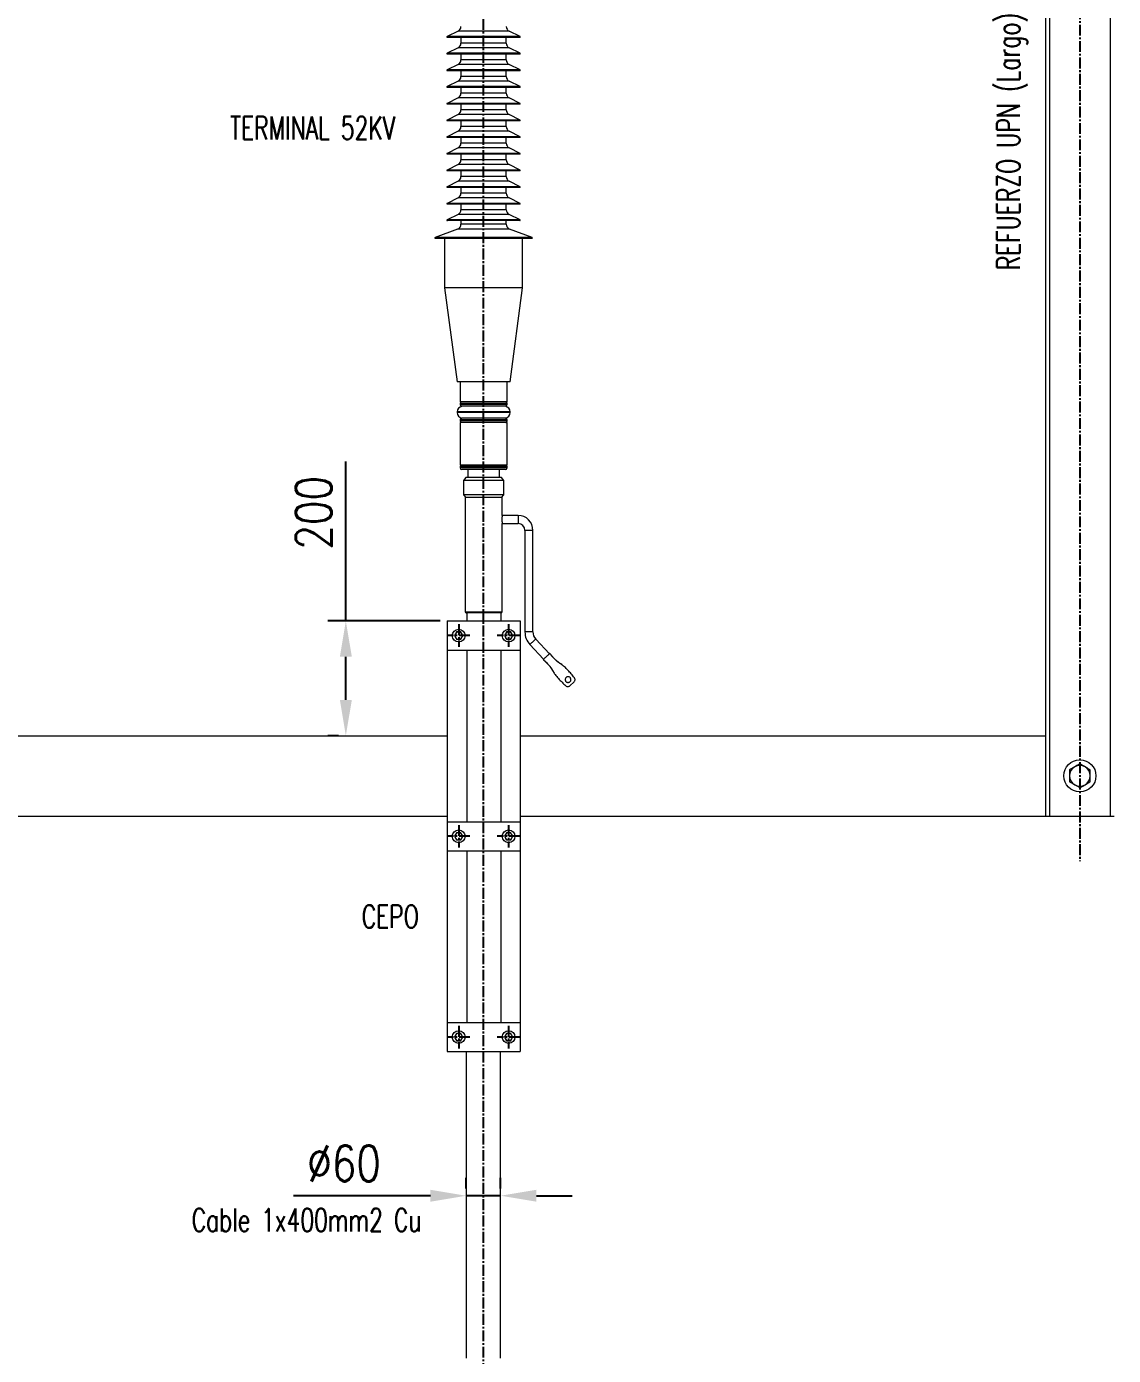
# Model space of a CAD drawing. Header units: millimetres. Extents: x 1587714 to 3094800, y -694377 to -413614.
# Drawn here: x 2027205 to 2029101, y -555875 to -553559 of the extents above; entities that cross this region are included whole.
import ezdxf

# ---------------------------------------------------------------- set-up
doc = ezdxf.new("R2010")
doc.units = ezdxf.units.MM
doc.linetypes.add('CENTER2', pattern=[28.575, 19.05, -3.175, 3.175, -3.175])
for name, color, linetype in [('0_EJES', 1, 'CENTER2'), ('M0_EQUIPOS', 7, 'Continuous'), ('M2_PLBULONES', 2, 'Continuous'), ('M_DIM', 1, 'Continuous')]:
    doc.layers.add(name, color=color, linetype=linetype)
doc.styles.add('STYLE-MSF', font='simplex.shx', dxfattribs={"width": 0.8})
doc.dimstyles.new('DIM1-25', dxfattribs={"dimscale": 25, "dimtxt": 2.5, "dimasz": 2.5, "dimexe": 1.25, "dimexo": 0.5, "dimgap": 1, "dimtad": 1, "dimdec": 1, "dimtxsty": 'STYLE-MSF', "dimcen": 2.5, "dimclrd": 8, "dimclre": 8, "dimclrt": 3, "dimaunit": 1, "dimadec": 1, "dimazin": 2, "dimtfac": 1, "dimtdec": 1, "dimtmove": 0, "dimatfit": 3, "dimfxl": 1, "dimlwd": -1, "dimlwe": -1, "dimarcsym": 0})

# ---------------------------------------------------------------- blocks, each defined once
blk = doc.blocks.new('*D59')
at = {"layer": 'Defpoints', "color": 0}
for p in [(2027938.6, -554594.8), (2027761.7, -554794.8), (2027761.7, -554794.8)]:
    blk.add_point(p, dxfattribs=at)
at = {"layer": 'M_DIM', "color": 8}
for p, q in [((2027761.7, -554594.8), (2027761.7, -554316.8)), ((2027926.1, -554594.8), (2027730.5, -554594.8)), ((2027761.7, -554732.3), (2027761.7, -554657.3)), ((2027749.2, -554794.8), (2027730.5, -554794.8))]:
    blk.add_line(p, q, dxfattribs=at)
for points in [[(2027751.3, -554657.3), (2027772.2, -554657.3), (2027761.7, -554594.8)], [(2027751.3, -554732.3), (2027772.2, -554732.3), (2027761.7, -554794.8)]]:
    blk.add_solid(points, dxfattribs=at)
at = {"layer": 'M_DIM', "color": 3, "insert": (2027705.5, -554406.1), "char_height": 62.5, "attachment_point": 5, "rotation": 90, "style": 'STYLE-MSF'}
blk.add_mtext('200', dxfattribs=at)
blk = doc.blocks.new('*D85')
at = {"layer": 'Defpoints', "color": 0}
for p in [(2027971.7, -555596.8), (2027971.7, -555596.8), (2028031.7, -555596.8)]:
    blk.add_point(p, dxfattribs=at)
at = {"layer": 'M_DIM', "color": 8}
for p, q in [((2027971.7, -555584.3), (2027971.7, -555565.5)), ((2028031.7, -555584.3), (2028031.7, -555565.5)), ((2027909.2, -555596.8), (2027670.5, -555596.8)), ((2028031.7, -555596.8), (2027971.7, -555596.8)), ((2028094.2, -555596.8), (2028156.7, -555596.8))]:
    blk.add_line(p, q, dxfattribs=at)
for points in [[(2027909.2, -555586.4), (2027909.2, -555607.2), (2027971.7, -555596.8)], [(2028094.2, -555586.4), (2028094.2, -555607.2), (2028031.7, -555596.8)]]:
    blk.add_solid(points, dxfattribs=at)
at = {"layer": 'M_DIM', "color": 3, "insert": (2027758.6, -555540.5), "char_height": 62.5, "attachment_point": 5, "style": 'STYLE-MSF'}
blk.add_mtext('%%c60', dxfattribs=at)

msp = doc.modelspace()

# ---------------------------------------------------------------- linework, layer by layer
at = {"layer": '0_EJES'}
for p, q in [((2028002.082, -561136.8825), (2028002.082, -551102.9118)), ((2029042.0818, -551755.0203), (2029042.0818, -555013.2534)), ((2027958.5818, -554600.5555), (2027958.5818, -554639.8889)), ((2028045.5818, -554600.5555), (2028045.5818, -554639.8889)), ((2027978.2485, -554620.2222), (2027938.9151, -554620.2222)), ((2028065.2485, -554620.2222), (2028025.9151, -554620.2222)), ((2027958.5818, -554950.5555), (2027958.5818, -554989.8889)), ((2028045.5818, -554950.5555), (2028045.5818, -554989.8889)), ((2027978.2485, -554970.2222), (2027938.9151, -554970.2222)), ((2028065.2485, -554970.2222), (2028025.9151, -554970.2222)), ((2027958.5818, -555300.5555), (2027958.5818, -555339.8889)), ((2028045.5818, -555300.5555), (2028045.5818, -555339.8889)), ((2027978.2485, -555320.2222), (2027938.9151, -555320.2222)), ((2028065.2485, -555320.2222), (2028025.9151, -555320.2222))]:
    msp.add_line(p, q, dxfattribs=at)
at = {"layer": 'M0_EQUIPOS', "linetype": 'Continuous', "lineweight": 15}
for p, q in [((2028982.0817, -551849.8222), (2028982.0817, -554934.8221)), ((2028988.9954, -551849.8222), (2028988.9954, -554934.8221)), ((2029095.1682, -551849.8222), (2029095.1682, -554934.8221)), ((2027938.5818, -554594.8222), (2028065.5816, -554594.8222)), ((2027938.5818, -554594.8222), (2027938.5818, -554645.6222)), ((2028065.5816, -554594.8222), (2028065.5816, -554645.6222)), ((2027938.5818, -554645.6222), (2027938.5818, -554944.8222)), ((2027938.5818, -554645.6222), (2028065.5816, -554645.6222)), ((2028065.5816, -554645.6222), (2028065.5816, -554944.8222)), ((2027065.5816, -554794.8222), (2027938.5818, -554794.8222)), ((2028065.5816, -554794.8222), (2028982.0817, -554794.8222)), ((2027065.5816, -554934.8221), (2027938.5818, -554934.8221)), ((2028065.5816, -554934.8221), (2028982.0817, -554934.8221)), ((2028982.0817, -554934.8221), (2028985.0105, -554934.8221)), ((2028985.0105, -554934.8221), (2028988.9954, -554934.8221)), ((2028988.9954, -554934.8221), (2028991.9816, -554934.8221)), ((2028991.9816, -554934.8221), (2029000.9473, -554934.8221)), ((2029000.9473, -554934.8221), (2029083.2163, -554934.8221)), ((2029083.2163, -554934.8221), (2029092.182, -554934.8221)), ((2029092.182, -554934.8221), (2029095.1682, -554934.8221)), ((2029095.1682, -554934.8221), (2029099.1531, -554934.8221)), ((2029099.1531, -554934.8221), (2029102.0819, -554934.8221)), ((2027938.5818, -554944.8222), (2028065.5816, -554944.8222)), ((2027938.5818, -554944.8222), (2027938.5818, -554995.6222)), ((2028065.5816, -554944.8222), (2028065.5816, -554995.6222)), ((2027938.5818, -554995.6222), (2027938.5818, -555294.8222)), ((2027938.5818, -554995.6222), (2028065.5816, -554995.6222)), ((2028065.5816, -554995.6222), (2028065.5816, -555294.8222)), ((2027938.5818, -555294.8222), (2028065.5816, -555294.8222)), ((2027938.5818, -555294.8222), (2027938.5818, -555345.6222)), ((2028065.5816, -555294.8222), (2028065.5816, -555345.6222)), ((2027938.5818, -555345.6222), (2028065.5816, -555345.6222))]:
    msp.add_line(p, q, dxfattribs=at)
at = {"layer": 'M0_EQUIPOS', "color": 221, "linetype": 'Continuous', "lineweight": 15}
for p, q in [((2027957.5919, -553566.6306), (2027938.4659, -553576.15)), ((2028065.6975, -553576.15), (2027938.4659, -553576.15)), ((2028046.5716, -553566.6306), (2027957.5919, -553566.6306)), ((2028065.6975, -553576.15), (2028046.5716, -553566.6306)), ((2027957.5919, -553595.6903), (2027938.4659, -553605.2096)), ((2028065.4081, -553577.3819), (2027938.7554, -553577.3819)), ((2028046.5716, -553595.6903), (2027957.5919, -553595.6903)), ((2027962.582, -553577.3819), (2027962.582, -553587.6331)), ((2028041.582, -553587.6331), (2027962.582, -553587.6331)), ((2028041.582, -553587.6331), (2028041.582, -553577.3819)), ((2028065.6975, -553605.2096), (2028046.5716, -553595.6903)), ((2028065.6975, -553605.2096), (2027938.4659, -553605.2096)), ((2028065.4081, -553606.4415), (2027938.7554, -553606.4415)), ((2027962.582, -553606.4415), (2027962.582, -553616.6927)), ((2028041.582, -553616.6927), (2027962.582, -553616.6927)), ((2028041.582, -553616.6927), (2028041.582, -553606.4415)), ((2027957.5919, -553624.7499), (2027938.4659, -553634.2693)), ((2028065.6975, -553634.2693), (2027938.4659, -553634.2693)), ((2028065.4081, -553635.5012), (2027938.7554, -553635.5012)), ((2028046.5716, -553624.7499), (2027957.5919, -553624.7499)), ((2027962.582, -553635.5012), (2027962.582, -553645.7524)), ((2028041.582, -553645.7524), (2027962.582, -553645.7524)), ((2028041.582, -553645.7524), (2028041.582, -553635.5012)), ((2028065.6975, -553634.2693), (2028046.5716, -553624.7499)), ((2027957.5919, -553653.8096), (2027938.4659, -553663.329)), ((2028065.6975, -553663.329), (2027938.4659, -553663.329)), ((2028065.4081, -553664.5609), (2027938.7554, -553664.5609)), ((2028046.5716, -553653.8096), (2027957.5919, -553653.8096)), ((2027962.582, -553664.5609), (2027962.582, -553674.8121)), ((2028041.582, -553674.8121), (2028041.582, -553664.5609)), ((2028065.6975, -553663.329), (2028046.5716, -553653.8096)), ((2027957.5919, -553682.8693), (2027938.4659, -553692.3886)), ((2028065.6975, -553692.3886), (2027938.4659, -553692.3886)), ((2028046.5716, -553682.8693), (2027957.5919, -553682.8693)), ((2028041.582, -553674.8121), (2027962.582, -553674.8121)), ((2028065.6975, -553692.3886), (2028046.5716, -553682.8693)), ((2027957.5919, -553711.9289), (2027938.4659, -553721.4483)), ((2028065.4081, -553693.6206), (2027938.7554, -553693.6206)), ((2028046.5716, -553711.9289), (2027957.5919, -553711.9289)), ((2027962.582, -553693.6206), (2027962.582, -553703.8718)), ((2028041.582, -553703.8718), (2027962.582, -553703.8718)), ((2028041.582, -553703.8718), (2028041.582, -553693.6206)), ((2028065.6975, -553721.4483), (2028046.5716, -553711.9289)), ((2028065.6975, -553721.4483), (2027938.4659, -553721.4483)), ((2028065.4081, -553722.6802), (2027938.7554, -553722.6802)), ((2027962.582, -553722.6802), (2027962.582, -553732.9314)), ((2028041.582, -553732.9314), (2027962.582, -553732.9314)), ((2028041.582, -553732.9314), (2028041.582, -553722.6802)), ((2027957.5919, -553740.9886), (2027938.4659, -553750.508)), ((2028065.6975, -553750.508), (2027938.4659, -553750.508)), ((2028065.4081, -553751.7399), (2027938.7554, -553751.7399)), ((2028046.5716, -553740.9886), (2027957.5919, -553740.9886)), ((2027962.582, -553751.7399), (2027962.582, -553761.9911)), ((2028041.582, -553761.9911), (2027962.582, -553761.9911)), ((2028041.582, -553761.9911), (2028041.582, -553751.7399)), ((2028065.6975, -553750.508), (2028046.5716, -553740.9886)), ((2027957.5919, -553770.0483), (2027938.4659, -553779.5677)), ((2028065.6975, -553779.5677), (2027938.4659, -553779.5677)), ((2028065.4081, -553780.7996), (2027938.7554, -553780.7996)), ((2028046.5716, -553770.0483), (2027957.5919, -553770.0483)), ((2027962.582, -553780.7996), (2027962.582, -553791.0508)), ((2028041.582, -553791.0508), (2028041.582, -553780.7996)), ((2028065.6975, -553779.5677), (2028046.5716, -553770.0483)), ((2027957.5919, -553799.108), (2027938.4659, -553808.6273)), ((2028046.5716, -553799.108), (2027957.5919, -553799.108)), ((2028041.582, -553791.0508), (2027962.582, -553791.0508)), ((2028065.6975, -553808.6273), (2028046.5716, -553799.108)), ((2028065.6975, -553808.6273), (2027938.4659, -553808.6273)), ((2027957.5919, -553828.1676), (2027938.4659, -553837.687)), ((2028065.4081, -553809.8592), (2027938.7554, -553809.8592)), ((2028046.5716, -553828.1676), (2027957.5919, -553828.1676)), ((2027962.582, -553809.8592), (2027962.582, -553820.1104)), ((2028041.582, -553820.1104), (2027962.582, -553820.1104)), ((2028041.582, -553820.1104), (2028041.582, -553809.8592)), ((2028065.6975, -553837.687), (2028046.5716, -553828.1676)), ((2028065.6975, -553837.687), (2027938.4659, -553837.687)), ((2028065.4081, -553838.9189), (2027938.7554, -553838.9189)), ((2027962.582, -553838.9189), (2027962.582, -553849.1701)), ((2028041.582, -553849.1701), (2027962.582, -553849.1701)), ((2028041.582, -553849.1701), (2028041.582, -553838.9189)), ((2027957.5919, -553857.2273), (2027938.4659, -553866.7467)), ((2028065.6975, -553866.7467), (2027938.4659, -553866.7467)), ((2028065.4081, -553867.9786), (2027938.7554, -553867.9786)), ((2028046.5716, -553857.2273), (2027957.5919, -553857.2273)), ((2027962.582, -553867.9786), (2027962.582, -553878.0604)), ((2028041.582, -553878.0604), (2027962.582, -553878.0604)), ((2028041.582, -553878.0604), (2028041.582, -553867.9786)), ((2028065.6975, -553866.7467), (2028046.5716, -553857.2273)), ((2027957.5919, -553886.1176), (2027938.4645, -553895.6377)), ((2028065.6994, -553895.6377), (2027938.4645, -553895.6377)), ((2028065.4095, -553896.8696), (2027938.7539, -553896.8696)), ((2028046.5716, -553886.1176), (2027957.5919, -553886.1176)), ((2027962.5805, -553896.8696), (2027962.5805, -553903.2955)), ((2028041.5834, -553903.2955), (2028041.5834, -553896.8696)), ((2028065.6994, -553895.6377), (2028046.5716, -553886.1176)), ((2027956.7636, -553911.7137), (2027917.4913, -553926.5642)), ((2028047.3998, -553911.7137), (2027956.7636, -553911.7137)), ((2028041.5834, -553903.2955), (2027962.5805, -553903.2955)), ((2028086.6722, -553926.5642), (2028047.3998, -553911.7137)), ((2028086.6722, -553926.5642), (2027917.4913, -553926.5642)), ((2028086.4423, -553927.8222), (2027917.7211, -553927.8222)), ((2027934.0819, -553927.8222), (2027934.0819, -554013.8222)), ((2028070.082, -554013.8222), (2028070.082, -553927.8222)), ((2028070.082, -554013.8222), (2027934.0819, -554013.8222)), ((2027934.0819, -554013.8222), (2027956.0817, -554177.8222)), ((2028048.0817, -554177.8222), (2028070.082, -554013.8222)), ((2028048.0817, -554177.8222), (2027956.0817, -554177.8222)), ((2027961.0818, -554177.8222), (2027961.0818, -554212.8222)), ((2028043.0816, -554212.8222), (2028043.0816, -554177.8222)), ((2028043.0816, -554212.8222), (2027961.0818, -554212.8222)), ((2028043.0816, -554215.8222), (2027961.0818, -554215.8222)), ((2027961.0818, -554215.8222), (2027961.0818, -554217.3222)), ((2028043.0816, -554217.3222), (2027961.0818, -554217.3222)), ((2028041.1418, -554213.0157), (2027963.0216, -554213.0157)), ((2028040.0818, -554220.3222), (2027964.0816, -554220.3222)), ((2028040.0618, -554220.5202), (2027964.1016, -554220.5202)), ((2028043.0816, -554217.3222), (2028043.0816, -554215.8222)), ((2028048.0817, -554230.3222), (2027956.0817, -554230.3222)), ((2027956.0817, -554230.3222), (2027956.0817, -554231.3222)), ((2028048.0817, -554231.3222), (2027956.0817, -554231.3222)), ((2028043.0816, -554244.3222), (2027961.0818, -554244.3222)), ((2027961.0818, -554244.3222), (2027961.0818, -554245.8222)), ((2028043.0816, -554245.8222), (2027961.0818, -554245.8222)), ((2028041.1418, -554248.6286), (2027963.0216, -554248.6286)), ((2028040.0818, -554241.3222), (2027964.0816, -554241.3222)), ((2028040.0618, -554241.1242), (2027964.1016, -554241.1242)), ((2028043.0816, -554245.8222), (2028043.0816, -554244.3222)), ((2028048.0817, -554231.3222), (2028048.0817, -554230.3222)), ((2028043.0816, -554248.8222), (2027961.0818, -554248.8222)), ((2027961.0818, -554248.8222), (2027961.0818, -554323.3222)), ((2028043.0816, -554323.3222), (2028043.0816, -554248.8222)), ((2028043.0816, -554323.3222), (2027961.0818, -554323.3222)), ((2028043.0816, -554326.3222), (2027961.0818, -554326.3222)), ((2027961.0818, -554326.3222), (2027961.0818, -554327.8222)), ((2028043.0816, -554327.8222), (2027961.0818, -554327.8222)), ((2028041.1418, -554323.5158), (2027963.0216, -554323.5158)), ((2028040.0818, -554330.8222), (2027964.0816, -554330.8222)), ((2027974.582, -554330.8222), (2027974.582, -554344.8222)), ((2028029.5819, -554344.8222), (2028029.5819, -554330.8222)), ((2028043.0816, -554327.8222), (2028043.0816, -554326.3222)), ((2027970.8103, -554344.8222), (2027967.0819, -554349.8222)), ((2028037.082, -554349.8222), (2027967.0819, -554349.8222)), ((2027967.0819, -554349.8222), (2027967.0819, -554374.8222)), ((2028033.3536, -554344.8222), (2027970.8103, -554344.8222)), ((2028037.082, -554349.8222), (2028033.3536, -554344.8222)), ((2028037.082, -554374.8222), (2028037.082, -554349.8222)), ((2028037.082, -554374.8222), (2027967.0819, -554374.8222)), ((2027967.0819, -554374.8222), (2027970.8103, -554379.8222)), ((2028034.582, -554379.8222), (2027969.5819, -554379.8222)), ((2027969.5819, -554379.8222), (2027969.5819, -554578.8222)), ((2028033.3536, -554379.8222), (2028037.082, -554374.8222)), ((2028034.582, -554410.8496), (2028034.582, -554379.8222)), ((2028062.0817, -554410.8222), (2028034.5763, -554410.8222)), ((2028062.0817, -554410.8222), (2028062.0817, -554424.8222)), ((2028034.5639, -554424.8222), (2028062.0817, -554424.8222)), ((2028034.582, -554578.8222), (2028034.582, -554424.7375)), ((2028088.0817, -554436.8222), (2028074.0817, -554436.8222)), ((2028074.0817, -554436.8222), (2028074.0817, -554613.9744)), ((2028088.0817, -554613.9744), (2028088.0817, -554436.8222)), ((2027969.5819, -554578.8222), (2028002.0817, -554578.8222)), ((2028002.0817, -554580.8222), (2027971.5818, -554580.8222)), ((2028002.0817, -554578.8222), (2028034.582, -554578.8222)), ((2028032.5235, -554580.8222), (2028002.0817, -554580.8222)), ((2028088.0817, -554613.9744), (2028074.0817, -554613.9744)), ((2028082.6786, -554635.7984), (2028106.6521, -554661.5071)), ((2028116.8912, -554651.9591), (2028092.9173, -554626.2504)), ((2028159.9587, -554700.6744), (2028152.2449, -554707.8678))]:
    msp.add_line(p, q, dxfattribs=at)
at = {"layer": 'M0_EQUIPOS', "color": 160, "linetype": 'Continuous', "lineweight": 15}
for p, q in [((2027972.9079, -554580.8222), (2027972.9079, -554594.8222)), ((2028032.9078, -554594.8222), (2028032.9078, -554580.7955)), ((2027972.9079, -554645.6222), (2027972.9079, -554944.8222)), ((2028032.9078, -554944.8222), (2028032.9078, -554645.6222)), ((2027972.9079, -554995.6222), (2027972.9079, -555294.8222)), ((2028032.9078, -555294.8222), (2028032.9078, -554995.6222)), ((2027971.6801, -555345.6222), (2027971.6801, -555879.8221)), ((2028031.6801, -555879.8221), (2028031.6801, -555345.6222))]:
    msp.add_line(p, q, dxfattribs=at)
at = {"layer": 'M0_EQUIPOS', "color": 221, "linetype": 'Continuous', "lineweight": 15, "flags": 128}
msp.add_lwpolyline([(2028092.9173, -554626.2504), (2028092.789, -554626.3701), (2028092.4104, -554626.7232), (2028091.8005, -554627.2919), (2028090.9899, -554628.0479), (2028090.0191, -554628.953), (2028088.9371, -554629.9621), (2028087.798, -554631.0244), (2028086.6588, -554632.0867), (2028085.5769, -554633.0957), (2028084.606, -554634.001), (2028083.7954, -554634.7569), (2028083.1855, -554635.3256), (2028082.8069, -554635.6787), (2028082.6786, -554635.7984), (2028082.6786, -554635.7984)], dxfattribs=at)
at = {"layer": 'M0_EQUIPOS', "color": 221, "linetype": 'Continuous', "lineweight": 15}
for centre, radius, start, end in [((2027938.7556, -553576.7319), 0.65, 116.4602921, 270), ((2027953.5818, -553558.5734), 9, 296.4602921, 0), ((2028050.5818, -553558.5734), 9, 180, 243.5397079), ((2028065.4081, -553576.7319), 0.65, 270, 63.5397079), ((2027953.5818, -553587.6331), 9, 296.4602921, 0), ((2028050.5818, -553587.6331), 9, 180, 243.5397079), ((2027938.7556, -553605.7915), 0.65, 116.4602921, 270), ((2027953.5818, -553616.6927), 9, 296.4602921, 0), ((2028050.5818, -553616.6927), 9, 180, 243.5397079), ((2028065.4081, -553605.7915), 0.65, 270, 63.5397079), ((2027938.7556, -553634.8512), 0.65, 116.4602921, 270), ((2027953.5818, -553645.7524), 9, 296.4602921, 0), ((2028050.5818, -553645.7524), 9, 180, 243.5397079), ((2028065.4081, -553634.8512), 0.65, 270, 63.5397079), ((2027938.7556, -553663.9109), 0.65, 116.4602921, 270), ((2028065.4081, -553663.9109), 0.65, 270, 63.5397079), ((2027938.7556, -553692.9706), 0.65, 116.4602921, 270), ((2027953.5818, -553674.8121), 9, 296.4602921, 0), ((2028050.5818, -553674.8121), 9, 180, 243.5397079), ((2028065.4081, -553692.9706), 0.65, 270, 63.5397079), ((2027953.5818, -553703.8718), 9, 296.4602921, 0), ((2028050.5818, -553703.8718), 9, 180, 243.5397079), ((2027938.7556, -553722.0302), 0.65, 116.4602921, 270), ((2027953.5818, -553732.9314), 9, 296.4602921, 0), ((2028050.5818, -553732.9314), 9, 180, 243.5397079), ((2028065.4081, -553722.0302), 0.65, 270, 63.5397079), ((2027938.7556, -553751.0899), 0.65, 116.4602921, 270), ((2027953.5818, -553761.9911), 9, 296.4602921, 0), ((2028050.5818, -553761.9911), 9, 180, 243.5397079), ((2028065.4081, -553751.0899), 0.65, 270, 63.5397079), ((2027938.7556, -553780.1496), 0.65, 116.4602921, 270), ((2028065.4081, -553780.1496), 0.65, 270, 63.5397079), ((2027953.5818, -553791.0508), 9, 296.4602921, 0), ((2028050.5818, -553791.0508), 9, 180, 243.5397079), ((2027938.7556, -553809.2092), 0.65, 116.4602921, 270), ((2027953.5818, -553820.1104), 9, 296.4602921, 0), ((2028050.5818, -553820.1104), 9, 180, 243.5397079), ((2028065.4081, -553809.2092), 0.65, 270, 63.5397079), ((2027938.7556, -553838.2689), 0.65, 116.4602921, 270), ((2027953.5818, -553849.1701), 9, 296.4602921, 0), ((2028050.5818, -553849.1701), 9, 180, 243.5397079), ((2028065.4081, -553838.2689), 0.65, 270, 63.5397079), ((2027938.7556, -553867.3286), 0.65, 116.4602921, 270), ((2027953.5818, -553878.0604), 9, 296.4602921, 0), ((2028050.5818, -553878.0604), 9, 180, 243.5397079), ((2028065.4081, -553867.3286), 0.65, 270, 63.5397079), ((2027938.754, -553896.2196), 0.65, 116.4602921, 270), ((2028065.4096, -553896.2196), 0.65, 270, 63.5397079), ((2027953.5803, -553903.2955), 9, 290.7137157, 0), ((2028050.5833, -553903.2955), 9, 180, 249.2862843), ((2027917.7212, -553927.1722), 0.65, 110.7137157, 270), ((2028086.4424, -553927.1722), 0.65, 270, 69.2862843), ((2027966.0818, -554230.3222), 10, 101.4211863, 180), ((2027964.0818, -554215.8222), 3, 110.6935413, 180), ((2027964.0818, -554217.3222), 3, 180, 270), ((2027962.9864, -554212.9222), 0.1, 290.6935413, 90), ((2027964.0818, -554220.4222), 0.1, 281.4211863, 90.0000007), ((2028040.0818, -554220.4222), 0.1, 89.9999993, 258.5788137), ((2028038.0818, -554230.3222), 10, 0, 78.5788137), ((2028040.0818, -554217.3222), 3, 270, 0), ((2028041.1773, -554212.9222), 0.1, 90, 249.3064587), ((2028040.0818, -554215.8222), 3, 0, 69.3064587), ((2027966.0818, -554231.3222), 10, 180, 258.5788137), ((2027964.0818, -554244.3222), 3, 90, 180), ((2027964.0818, -554245.8222), 3, 180, 249.3064587), ((2027962.9864, -554248.7222), 0.1, 270, 69.3064595), ((2027964.0818, -554241.2222), 0.1, 269.9999993, 78.5788134), ((2028040.0818, -554241.2222), 0.1, 101.4211866, 270.0000007), ((2028038.0818, -554231.3222), 10, 281.4211863, 0), ((2028040.0818, -554244.3222), 3, 0, 90), ((2028041.1773, -554248.7222), 0.1, 110.6935405, 270), ((2028040.0818, -554245.8222), 3, 290.6935413, 0), ((2027964.0818, -554326.3222), 3, 110.6935413, 180), ((2027964.0818, -554327.8222), 3, 180, 270), ((2027962.9864, -554323.4222), 0.1, 290.6935413, 90), ((2028040.0818, -554327.8222), 3, 270, 0), ((2028041.1773, -554323.4222), 0.1, 90, 249.3064587), ((2028040.0818, -554326.3222), 3, 0, 69.3064587), ((2028062.0818, -554436.8222), 26, 0, 90), ((2028062.0818, -554436.8222), 12, 0, 90), ((2027971.5818, -554578.8222), 2, 180, 270), ((2028032.5818, -554578.8222), 2, 275.3219576, 0), ((2028106.0818, -554613.9744), 32, 180, 223), ((2028106.0818, -554613.9744), 18, 180, 223), ((2028061.4956, -554614.5016), 65.1746, 312.9718204, 313.1083251), ((2028137.661, -554672.9399), 29.5095, 132.7691734, 133.0713349)]:
    msp.add_arc(centre, radius, start, end, dxfattribs=at)
for points, knots in [([(2028034.5763, -554410.8496), (2028034.5645, -554410.9024), (2028034.54, -554411.0122), (2028034.3193, -554412.1055), (2028034.0552, -554413.7966), (2028033.8535, -554415.8146), (2028033.8295, -554417.2154), (2028033.819, -554417.8222)], [0, 0, 0, 0, 0.194168572, 0.404139175, 0.618010088, 0.834530857, 1, 1, 1, 1]), ([(2028033.819, -554417.8222), (2028033.836, -554418.5987), (2028033.8699, -554420.1513), (2028034.1088, -554422.2316), (2028034.3694, -554423.8097), (2028034.5614, -554424.7279), (2028034.5632, -554424.7348), (2028034.5639, -554424.7375)], [0, 0, 0, 0, 0.211432449, 0.422741375, 0.637155906, 0.853710965, 1, 1, 1, 1]), ([(2028105.9211, -554662.1891), (2028107.4362, -554663.5994), (2028110.4615, -554666.4153), (2028114.7917, -554670.7913), (2028118.7421, -554675.4135), (2028121.9007, -554680.4878), (2028123.9368, -554683.8628), (2028124.9522, -554685.5459)], [0, 0, 0, 0, 0.204939377, 0.409206316, 0.609556983, 0.805290155, 1, 1, 1, 1]), ([(2028117.5087, -554651.3831), (2028117.3166, -554651.5624), (2028116.9326, -554651.9208), (2028115.5983, -554653.1647), (2028113.881, -554654.766), (2028111.9124, -554656.602), (2028109.9323, -554658.4482), (2028108.1598, -554660.1016), (2028106.7934, -554661.3755), (2028106.2106, -554661.9182), (2028106.0539, -554662.0651), (2028106.0346, -554662.0831)], [0, 0, 0, 0, 0.122860424, 0.245549797, 0.368469497, 0.49148982, 0.614033982, 0.736836904, 0.859685722, 0.982769341, 1, 1, 1, 1]), ([(2028106.0346, -554662.0831), (2028107.7243, -554663.6509), (2028111.0934, -554666.7766), (2028115.883, -554671.6552), (2028120.0703, -554676.9614), (2028123.2371, -554682.8031), (2028127.1207, -554689.0513), (2028132.4203, -554695.2947), (2028138.7801, -554701.6416), (2028143.1871, -554705.7716), (2028145.398, -554707.8435)], [0, 0, 0, 0, 0.113976498, 0.22724915, 0.337883343, 0.446676981, 0.555725655, 0.70135034, 0.850176478, 1, 1, 1, 1]), ([(2028160.4122, -554693.8429), (2028158.5862, -554691.5998), (2028154.9443, -554687.1262), (2028149.3364, -554680.6232), (2028143.348, -554674.6172), (2028137.0791, -554670.0565), (2028131.0884, -554666.2042), (2028126.2086, -554661.6964), (2028121.761, -554656.6624), (2028118.9289, -554653.1462), (2028117.5087, -554651.3831)], [0, 0, 0, 0, 0.143018287, 0.285244562, 0.424656633, 0.561068376, 0.667953884, 0.776748703, 0.88805701, 1, 1, 1, 1]), ([(2028139.5949, -554671.8911), (2028137.9866, -554670.7609), (2028134.7617, -554668.4946), (2028129.9204, -554664.9894), (2028125.585, -554660.7263), (2028121.5216, -554656.1015), (2028118.9238, -554652.887), (2028117.6227, -554651.2771)], [0, 0, 0, 0, 0.194712981, 0.390441376, 0.590791302, 0.795054989, 1, 1, 1, 1]), ([(2028144.2817, -554696.9576), (2028144.3491, -554696.3327), (2028144.478, -554695.1384), (2028145.4369, -554693.6218), (2028146.7097, -554692.5734), (2028148.1945, -554691.994), (2028149.8148, -554691.8931), (2028151.4595, -554692.3456), (2028152.8855, -554693.3501), (2028153.8834, -554694.7671), (2028154.3491, -554696.4182), (2028154.2415, -554698.1253), (2028153.5759, -554699.7013), (2028152.4263, -554700.967), (2028150.9245, -554701.7809), (2028149.2383, -554702.0528), (2028147.5571, -554701.7521), (2028146.0688, -554700.9131), (2028144.9541, -554699.636), (2028144.3661, -554698.245), (2028144.3059, -554697.327), (2028144.2817, -554696.9576)], [0, 0, 0, 0, 0.060573858, 0.115773366, 0.166504768, 0.214795172, 0.266852925, 0.322294389, 0.377646186, 0.431526445, 0.484801713, 0.538081952, 0.59135542, 0.644556998, 0.697697153, 0.75085304, 0.804094323, 0.857394009, 0.910646048, 0.964045027, 1, 1, 1, 1]), ([(2028145.398, -554707.8435), (2028145.9134, -554708.2322), (2028146.8806, -554708.9616), (2028148.658, -554709.2984), (2028150.3423, -554709.0765), (2028151.5404, -554708.4804), (2028152.1036, -554707.9907), (2028152.2449, -554707.8678)], [0, 0, 0, 0, 0.254904019, 0.478368947, 0.701847791, 0.925196148, 1, 1, 1, 1]), ([(2028159.9587, -554700.6744), (2028160.3789, -554700.1844), (2028161.1678, -554699.2646), (2028161.6153, -554697.5115), (2028161.4987, -554695.8168), (2028160.9792, -554694.5843), (2028160.5259, -554693.9916), (2028160.4122, -554693.8429)], [0, 0, 0, 0, 0.2548565889, 0.4783839199, 0.7018432065, 0.9251834394, 1, 1, 1, 1])]:
    msp.add_open_spline(points, degree=3, knots=knots, dxfattribs=at)
at = {"layer": 'M2_PLBULONES', "linetype": 'Continuous', "lineweight": 15}
for p, q in [((2027954.9158, -554613.8722), (2027953.0824, -554617.0472)), ((2027965.9141, -554620.2222), (2027964.0811, -554617.0472)), ((2028041.9157, -554613.8722), (2028040.0828, -554617.0472)), ((2028052.914, -554620.2222), (2028051.081, -554617.0472)), ((2027951.2494, -554620.2222), (2027953.0824, -554623.3972)), ((2027962.2482, -554626.5722), (2027964.0811, -554623.3972)), ((2028038.2493, -554620.2222), (2028040.0828, -554623.3972)), ((2028049.2481, -554626.5722), (2028051.081, -554623.3972)), ((2027954.9158, -554963.8722), (2027953.0824, -554967.0472)), ((2028041.9157, -554963.8722), (2028040.0828, -554967.0472)), ((2027951.2494, -554970.2222), (2027953.0824, -554973.3972)), ((2027962.2482, -554976.5722), (2027964.0811, -554973.3972)), ((2027965.9141, -554970.2222), (2027964.0811, -554967.0472)), ((2028038.2493, -554970.2222), (2028040.0828, -554973.3972)), ((2028049.2481, -554976.5722), (2028051.081, -554973.3972)), ((2028052.914, -554970.2222), (2028051.081, -554967.0472)), ((2027954.9158, -555313.8722), (2027953.0824, -555317.0472)), ((2028041.9157, -555313.8722), (2028040.0828, -555317.0472)), ((2027951.2494, -555320.2222), (2027953.0824, -555323.3972)), ((2027962.2482, -555326.5722), (2027964.0811, -555323.3972)), ((2027965.9141, -555320.2222), (2027964.0811, -555317.0472)), ((2028038.2493, -555320.2222), (2028040.0828, -555323.3972)), ((2028049.2481, -555326.5722), (2028051.081, -555323.3972)), ((2028052.914, -555320.2222), (2028051.081, -555317.0472))]:
    msp.add_line(p, q, dxfattribs=at)
for centre, radius in [((2027958.5818, -554620.2222), 11.1125), ((2028045.5818, -554620.2222), 11.1125), ((2029042.0818, -554864.8221), 28), ((2027958.5818, -554970.2222), 11.1125), ((2028045.5818, -554970.2222), 11.1125), ((2027958.5818, -555320.2222), 11.1125), ((2028045.5818, -555320.2222), 11.1125)]:
    msp.add_circle(centre, radius, dxfattribs=at)
for centre, radius, start, end in [((2027958.5818, -554620.2222), 6.35, 150, 210), ((2027958.5818, -554620.2222), 6.35, 90, 150), ((2027958.5818, -554620.2222), 6.35, 30, 90), ((2027958.5818, -554620.2222), 6.35, 330, 30), ((2028045.5818, -554620.2222), 6.35, 150, 210), ((2028045.5818, -554620.2222), 6.35, 90, 150), ((2028045.5818, -554620.2222), 6.35, 30, 90), ((2028045.5818, -554620.2222), 6.35, 330, 30), ((2027958.5818, -554620.2222), 6.35, 210, 270), ((2027958.5818, -554620.2222), 6.35, 270, 330), ((2028045.5818, -554620.2222), 6.35, 210, 270), ((2028045.5818, -554620.2222), 6.35, 270, 330), ((2029042.0817, -554864.6419), 18, 120.0000792, 180.0000792), ((2029042.0817, -554864.6419), 18, 60.0000792, 120.0000792), ((2029042.0817, -554864.6419), 18, 0.0000792, 60.0000792), ((2029042.0817, -554864.6419), 18, 180.0000792, 240.0000792), ((2029042.0817, -554864.6419), 18, 300.0000792, 0.0000792), ((2029042.0817, -554864.6419), 18, 240.0000792, 300.0000792), ((2027958.5818, -554970.2222), 6.35, 90, 150), ((2027958.5818, -554970.2222), 6.35, 30, 90), ((2028045.5818, -554970.2222), 6.35, 90, 150), ((2028045.5818, -554970.2222), 6.35, 30, 90), ((2027958.5818, -554970.2222), 6.35, 150, 210), ((2027958.5818, -554970.2222), 6.35, 210, 270), ((2027958.5818, -554970.2222), 6.35, 270, 330), ((2027958.5818, -554970.2222), 6.35, 330, 30), ((2028045.5818, -554970.2222), 6.35, 150, 210), ((2028045.5818, -554970.2222), 6.35, 210, 270), ((2028045.5818, -554970.2222), 6.35, 270, 330), ((2028045.5818, -554970.2222), 6.35, 330, 30), ((2027958.5818, -555320.2222), 6.35, 90, 150), ((2027958.5818, -555320.2222), 6.35, 30, 90), ((2028045.5818, -555320.2222), 6.35, 90, 150), ((2028045.5818, -555320.2222), 6.35, 30, 90), ((2027958.5818, -555320.2222), 6.35, 150, 210), ((2027958.5818, -555320.2222), 6.35, 210, 270), ((2027958.5818, -555320.2222), 6.35, 270, 330), ((2027958.5818, -555320.2222), 6.35, 330, 30), ((2028045.5818, -555320.2222), 6.35, 150, 210), ((2028045.5818, -555320.2222), 6.35, 210, 270), ((2028045.5818, -555320.2222), 6.35, 270, 330), ((2028045.5818, -555320.2222), 6.35, 330, 30)]:
    msp.add_arc(centre, radius, start, end, dxfattribs=at)
for points, knots in [([(2027953.0824, -554617.0472), (2027953.039, -554617.1225), (2027952.4205, -554618.1949), (2027951.8137, -554619.2454), (2027951.2494, -554620.2222)], [0, 0, 0, 0, 0.070191214, 1, 1, 1, 1]), ([(2027958.5818, -554613.8722), (2027958.2942, -554613.8722), (2027957.0537, -554613.8722), (2027955.8446, -554613.8722), (2027954.9158, -554613.8722)], [0, 0, 0, 0, 0.2318664923, 1, 1, 1, 1]), ([(2027962.2482, -554613.8722), (2027961.9963, -554613.8722), (2027960.8025, -554613.8722), (2027959.5612, -554613.8722), (2027958.5818, -554613.8722)], [0, 0, 0, 0, 0.210972321, 1, 1, 1, 1]), ([(2027964.0811, -554617.0472), (2027964.0377, -554616.9719), (2027963.4193, -554615.8995), (2027962.8124, -554614.849), (2027962.2482, -554613.8722)], [0, 0, 0, 0, 0.070192177, 1, 1, 1, 1]), ([(2028040.0828, -554617.0472), (2028040.0392, -554617.1225), (2028039.4189, -554618.194), (2028038.8128, -554619.245), (2028038.2493, -554620.2222)], [0, 0, 0, 0, 0.070250951, 1, 1, 1, 1]), ([(2028045.5817, -554613.8722), (2028045.294, -554613.8722), (2028044.0536, -554613.8722), (2028042.8445, -554613.8722), (2028041.9157, -554613.8722)], [0, 0, 0, 0, 0.2318664923, 1, 1, 1, 1]), ([(2028049.2481, -554613.8722), (2028048.9962, -554613.8722), (2028047.8024, -554613.8722), (2028046.5611, -554613.8722), (2028045.5817, -554613.8722)], [0, 0, 0, 0, 0.210972321, 1, 1, 1, 1]), ([(2028051.081, -554617.0472), (2028051.0376, -554616.9719), (2028050.4192, -554615.8995), (2028049.8123, -554614.849), (2028049.2481, -554613.8722)], [0, 0, 0, 0, 0.070192177, 1, 1, 1, 1]), ([(2027953.0824, -554623.3972), (2027953.126, -554623.4725), (2027953.7461, -554624.544), (2027954.3523, -554625.595), (2027954.9158, -554626.5722)], [0, 0, 0, 0, 0.0702648318, 1, 1, 1, 1]), ([(2027954.9158, -554626.5722), (2027955.8446, -554626.5722), (2027957.0537, -554626.5722), (2027958.2942, -554626.5722), (2027958.5818, -554626.5722)], [0, 0, 0, 0, 0.7681335077, 1, 1, 1, 1]), ([(2027958.5818, -554626.5722), (2027959.5612, -554626.5722), (2027960.8025, -554626.5722), (2027961.9963, -554626.5722), (2027962.2482, -554626.5722)], [0, 0, 0, 0, 0.789027679, 1, 1, 1, 1]), ([(2027964.0811, -554623.3972), (2027964.1245, -554623.3219), (2027964.743, -554622.2494), (2027965.3498, -554621.199), (2027965.9141, -554620.2222)], [0, 0, 0, 0, 0.070192177, 1, 1, 1, 1]), ([(2028040.0828, -554623.3972), (2028040.1262, -554623.4725), (2028040.7445, -554624.545), (2028041.3514, -554625.5955), (2028041.9157, -554626.5722)], [0, 0, 0, 0, 0.070205108, 1, 1, 1, 1]), ([(2028041.9157, -554626.5722), (2028042.8445, -554626.5722), (2028044.0536, -554626.5722), (2028045.294, -554626.5722), (2028045.5817, -554626.5722)], [0, 0, 0, 0, 0.7681335077, 1, 1, 1, 1]), ([(2028045.5817, -554626.5722), (2028046.5611, -554626.5722), (2028047.8024, -554626.5722), (2028048.9962, -554626.5722), (2028049.2481, -554626.5722)], [0, 0, 0, 0, 0.789027679, 1, 1, 1, 1]), ([(2028051.081, -554623.3972), (2028051.1244, -554623.3219), (2028051.7429, -554622.2494), (2028052.3497, -554621.199), (2028052.914, -554620.2222)], [0, 0, 0, 0, 0.070192177, 1, 1, 1, 1]), ([(2029033.0817, -554849.0534), (2029032.3382, -554849.4827), (2029030.4503, -554850.5728), (2029027.4259, -554852.3187), (2029025.2004, -554853.6037), (2029024.0816, -554854.2496)], [0, 0, 0, 0, 0.24417083, 0.620033751, 1, 1, 1, 1]), ([(2029042.0818, -554843.8573), (2029041.4162, -554844.2416), (2029039.6224, -554845.2771), (2029036.6224, -554847.0091), (2029034.2669, -554848.3691), (2029033.0817, -554849.0534)], [0, 0, 0, 0, 0.226670656, 0.610864218, 1, 1, 1, 1]), ([(2029051.0818, -554849.0534), (2029050.8684, -554848.9302), (2029049.2528, -554847.9975), (2029046.2069, -554846.2388), (2029043.4652, -554844.656), (2029042.0818, -554843.8573)], [0, 0, 0, 0, 0.0701050449, 0.5307990202, 1, 1, 1, 1]), ([(2029060.0817, -554854.2495), (2029058.6201, -554853.4056), (2029055.67, -554851.7025), (2029052.6204, -554849.9417), (2029051.0818, -554849.0534)], [0, 0, 0, 0, 0.4954686288, 1, 1, 1, 1]), ([(2029024.0816, -554854.2496), (2029024.0817, -554855.9374), (2029024.0818, -554859.3438), (2029024.0817, -554862.8652), (2029024.0817, -554864.6418)], [0, 0, 0, 0, 0.495461612, 1, 1, 1, 1]), ([(2029024.0817, -554864.6418), (2029024.0818, -554864.8883), (2029024.0821, -554866.7538), (2029024.0816, -554870.271), (2029024.0818, -554873.4367), (2029024.0818, -554875.0341)], [0, 0, 0, 0, 0.070116192, 0.530800402, 1, 1, 1, 1]), ([(2029060.0816, -554864.6418), (2029060.0817, -554864.3954), (2029060.082, -554862.53), (2029060.0814, -554859.0128), (2029060.0816, -554855.8469), (2029060.0817, -554854.2495)], [0, 0, 0, 0, 0.070107773, 0.53078782, 1, 1, 1, 1]), ([(2029060.0818, -554875.0341), (2029060.0817, -554873.3464), (2029060.0816, -554869.9399), (2029060.0816, -554866.4185), (2029060.0816, -554864.6418)], [0, 0, 0, 0, 0.495456077, 1, 1, 1, 1]), ([(2029024.0818, -554875.0341), (2029025.5434, -554875.878), (2029028.4935, -554877.5813), (2029031.5431, -554879.342), (2029033.0818, -554880.2304)], [0, 0, 0, 0, 0.495447556, 1, 1, 1, 1]), ([(2029033.0818, -554880.2304), (2029033.2952, -554880.3535), (2029034.9108, -554881.2862), (2029037.9568, -554883.0448), (2029040.6984, -554884.6277), (2029042.0818, -554885.4265)], [0, 0, 0, 0, 0.070105055, 0.530792241, 1, 1, 1, 1]), ([(2029042.0818, -554885.4265), (2029043.1894, -554884.787), (2029045.4147, -554883.5023), (2029048.4387, -554881.7562), (2029050.3382, -554880.6596), (2029051.0817, -554880.2304)], [0, 0, 0, 0, 0.376189939, 0.755826994, 1, 1, 1, 1]), ([(2029051.0817, -554880.2304), (2029052.2509, -554879.5553), (2029054.6063, -554878.1954), (2029057.6069, -554876.4629), (2029059.4162, -554875.4184), (2029060.0818, -554875.0341)], [0, 0, 0, 0, 0.383866179, 0.773330826, 1, 1, 1, 1]), ([(2027958.5818, -554963.8722), (2027958.2942, -554963.8722), (2027957.0537, -554963.8722), (2027955.8446, -554963.8722), (2027954.9158, -554963.8722)], [0, 0, 0, 0, 0.2318664923, 1, 1, 1, 1]), ([(2027962.2482, -554963.8722), (2027961.9963, -554963.8722), (2027960.8025, -554963.8722), (2027959.5612, -554963.8722), (2027958.5818, -554963.8722)], [0, 0, 0, 0, 0.210972321, 1, 1, 1, 1]), ([(2027964.0811, -554967.0472), (2027964.0377, -554966.9719), (2027963.4191, -554965.8995), (2027962.8124, -554964.849), (2027962.2482, -554963.8722)], [0, 0, 0, 0, 0.070179247, 1, 1, 1, 1]), ([(2028045.5817, -554963.8722), (2028045.294, -554963.8722), (2028044.0536, -554963.8722), (2028042.8445, -554963.8722), (2028041.9157, -554963.8722)], [0, 0, 0, 0, 0.2318664923, 1, 1, 1, 1]), ([(2028049.2481, -554963.8722), (2028048.9962, -554963.8722), (2028047.8024, -554963.8722), (2028046.5611, -554963.8722), (2028045.5817, -554963.8722)], [0, 0, 0, 0, 0.210972321, 1, 1, 1, 1]), ([(2028051.081, -554967.0472), (2028051.0376, -554966.9719), (2028050.419, -554965.8995), (2028049.8123, -554964.849), (2028049.2481, -554963.8722)], [0, 0, 0, 0, 0.070179247, 1, 1, 1, 1]), ([(2027953.0824, -554967.0472), (2027953.039, -554967.1224), (2027952.4206, -554968.195), (2027951.8137, -554969.2454), (2027951.2494, -554970.2222)], [0, 0, 0, 0, 0.070205108, 1, 1, 1, 1]), ([(2027953.0824, -554973.3972), (2027953.126, -554973.4725), (2027953.7461, -554974.5441), (2027954.3523, -554975.5951), (2027954.9158, -554976.5722)], [0, 0, 0, 0, 0.0702648318, 1, 1, 1, 1]), ([(2027954.9158, -554976.5722), (2027955.8446, -554976.5722), (2027957.0537, -554976.5722), (2027958.2942, -554976.5722), (2027958.5818, -554976.5722)], [0, 0, 0, 0, 0.7681335077, 1, 1, 1, 1]), ([(2027958.5818, -554976.5722), (2027959.5612, -554976.5722), (2027960.8025, -554976.5722), (2027961.9963, -554976.5722), (2027962.2482, -554976.5722)], [0, 0, 0, 0, 0.789027679, 1, 1, 1, 1]), ([(2027964.0811, -554973.3972), (2027964.1245, -554973.3219), (2027964.7429, -554972.2494), (2027965.3498, -554971.1989), (2027965.9141, -554970.2222)], [0, 0, 0, 0, 0.070205108, 1, 1, 1, 1]), ([(2028040.0828, -554967.0472), (2028040.0392, -554967.1224), (2028039.4191, -554968.194), (2028038.8129, -554969.245), (2028038.2493, -554970.2222)], [0, 0, 0, 0, 0.0702648318, 1, 1, 1, 1]), ([(2028040.0828, -554973.3972), (2028040.1262, -554973.4725), (2028040.7445, -554974.545), (2028041.3514, -554975.5955), (2028041.9157, -554976.5722)], [0, 0, 0, 0, 0.070205108, 1, 1, 1, 1]), ([(2028041.9157, -554976.5722), (2028042.8445, -554976.5722), (2028044.0536, -554976.5722), (2028045.294, -554976.5722), (2028045.5817, -554976.5722)], [0, 0, 0, 0, 0.7681335077, 1, 1, 1, 1]), ([(2028045.5817, -554976.5722), (2028046.5611, -554976.5722), (2028047.8024, -554976.5722), (2028048.9962, -554976.5722), (2028049.2481, -554976.5722)], [0, 0, 0, 0, 0.789027679, 1, 1, 1, 1]), ([(2028051.081, -554973.3972), (2028051.1244, -554973.3219), (2028051.7428, -554972.2494), (2028052.3497, -554971.1989), (2028052.914, -554970.2222)], [0, 0, 0, 0, 0.070205108, 1, 1, 1, 1]), ([(2027958.5818, -555313.8722), (2027958.2942, -555313.8722), (2027957.0537, -555313.8722), (2027955.8446, -555313.8722), (2027954.9158, -555313.8722)], [0, 0, 0, 0, 0.2318664923, 1, 1, 1, 1]), ([(2027962.2482, -555313.8722), (2027961.9963, -555313.8722), (2027960.8025, -555313.8722), (2027959.5612, -555313.8722), (2027958.5818, -555313.8722)], [0, 0, 0, 0, 0.210972321, 1, 1, 1, 1]), ([(2027964.0811, -555317.0472), (2027964.0377, -555316.9719), (2027963.4191, -555315.8995), (2027962.8124, -555314.849), (2027962.2482, -555313.8722)], [0, 0, 0, 0, 0.070177321, 1, 1, 1, 1]), ([(2028045.5817, -555313.8722), (2028045.294, -555313.8722), (2028044.0536, -555313.8722), (2028042.8445, -555313.8722), (2028041.9157, -555313.8722)], [0, 0, 0, 0, 0.2318664923, 1, 1, 1, 1]), ([(2028049.2481, -555313.8722), (2028048.9962, -555313.8722), (2028047.8024, -555313.8722), (2028046.5611, -555313.8722), (2028045.5817, -555313.8722)], [0, 0, 0, 0, 0.210972321, 1, 1, 1, 1]), ([(2028051.081, -555317.0472), (2028051.0376, -555316.9719), (2028050.419, -555315.8995), (2028049.8122, -555314.849), (2028049.2481, -555313.8722)], [0, 0, 0, 0, 0.070177321, 1, 1, 1, 1]), ([(2027953.0824, -555317.0472), (2027953.039, -555317.1225), (2027952.4206, -555318.195), (2027951.8137, -555319.2455), (2027951.2494, -555320.2222)], [0, 0, 0, 0, 0.070205108, 1, 1, 1, 1]), ([(2027953.0824, -555323.3972), (2027953.126, -555323.4725), (2027953.7464, -555324.5439), (2027954.3524, -555325.595), (2027954.9158, -555326.5722)], [0, 0, 0, 0, 0.0702370702, 1, 1, 1, 1]), ([(2027954.9158, -555326.5722), (2027955.8446, -555326.5722), (2027957.0537, -555326.5722), (2027958.2942, -555326.5722), (2027958.5818, -555326.5722)], [0, 0, 0, 0, 0.7681335077, 1, 1, 1, 1]), ([(2027958.5818, -555326.5722), (2027959.5612, -555326.5722), (2027960.8025, -555326.5722), (2027961.9963, -555326.5722), (2027962.2482, -555326.5722)], [0, 0, 0, 0, 0.789027679, 1, 1, 1, 1]), ([(2027964.0811, -555323.3972), (2027964.1245, -555323.3219), (2027964.7429, -555322.2494), (2027965.3498, -555321.1989), (2027965.9141, -555320.2222)], [0, 0, 0, 0, 0.070205108, 1, 1, 1, 1]), ([(2028040.0828, -555317.0472), (2028040.0392, -555317.1225), (2028039.4191, -555318.1941), (2028038.8129, -555319.245), (2028038.2493, -555320.2222)], [0, 0, 0, 0, 0.0702648318, 1, 1, 1, 1]), ([(2028040.0828, -555323.3972), (2028040.1262, -555323.4725), (2028040.7448, -555324.5449), (2028041.3516, -555325.5954), (2028041.9157, -555326.5722)], [0, 0, 0, 0, 0.070177321, 1, 1, 1, 1]), ([(2028041.9157, -555326.5722), (2028042.8445, -555326.5722), (2028044.0536, -555326.5722), (2028045.294, -555326.5722), (2028045.5817, -555326.5722)], [0, 0, 0, 0, 0.7681335077, 1, 1, 1, 1]), ([(2028045.5817, -555326.5722), (2028046.5611, -555326.5722), (2028047.8024, -555326.5722), (2028048.9962, -555326.5722), (2028049.2481, -555326.5722)], [0, 0, 0, 0, 0.789027679, 1, 1, 1, 1]), ([(2028051.081, -555323.3972), (2028051.1244, -555323.3219), (2028051.7428, -555322.2494), (2028052.3497, -555321.1989), (2028052.914, -555320.2222)], [0, 0, 0, 0, 0.070205108, 1, 1, 1, 1])]:
    msp.add_open_spline(points, degree=3, knots=knots, dxfattribs=at)

# ---------------------------------------------------------------- texts
at = {"layer": 'M_DIM', "color": 7, "style": 'STYLE-MSF', "width": 0.7}
msp.add_text('REFUERZO UPN (Largo)', height=40, rotation=90, dxfattribs=at).set_placement((2028937.2873, -553983.5016))
for s, p in [('TERMINAL 52KV', (2027559.882, -553755.2225)), ('CEPO', (2027789.3687, -555130.0053)), ('Cable 1x400mm2 Cu', (2027492.8123, -555659.0753))]:
    msp.add_text(s, height=40, dxfattribs=at).set_placement(p)

# ---------------------------------------------------------------- dimensions: what is measured, and where the dimension line sits
at = {"layer": 'M_DIM'}
dim = msp.add_linear_dim(base=(2027761.7487, -554794.8222), p1=(2027938.5818, -554594.8222), p2=(2027761.7487, -554794.8222), angle=90, dimstyle='DIM1-25', dxfattribs=at)
dim.commit()
dim.dimension.update_dxf_attribs({"geometry": '*D59', "text_midpoint": (2027761.7487, -554406.1317), "dimtype": 160})
dim = msp.add_linear_dim(base=(2027971.6801, -555596.7917), p1=(2028031.6801, -555596.7917), p2=(2027971.6801, -555596.7917), text='%%c<>', dimstyle='DIM1-25', dxfattribs=at)
dim.commit()
dim.dimension.update_dxf_attribs({"geometry": '*D85', "text_midpoint": (2027758.5849, -555540.5417)})

doc.saveas('drawing.dxf')
